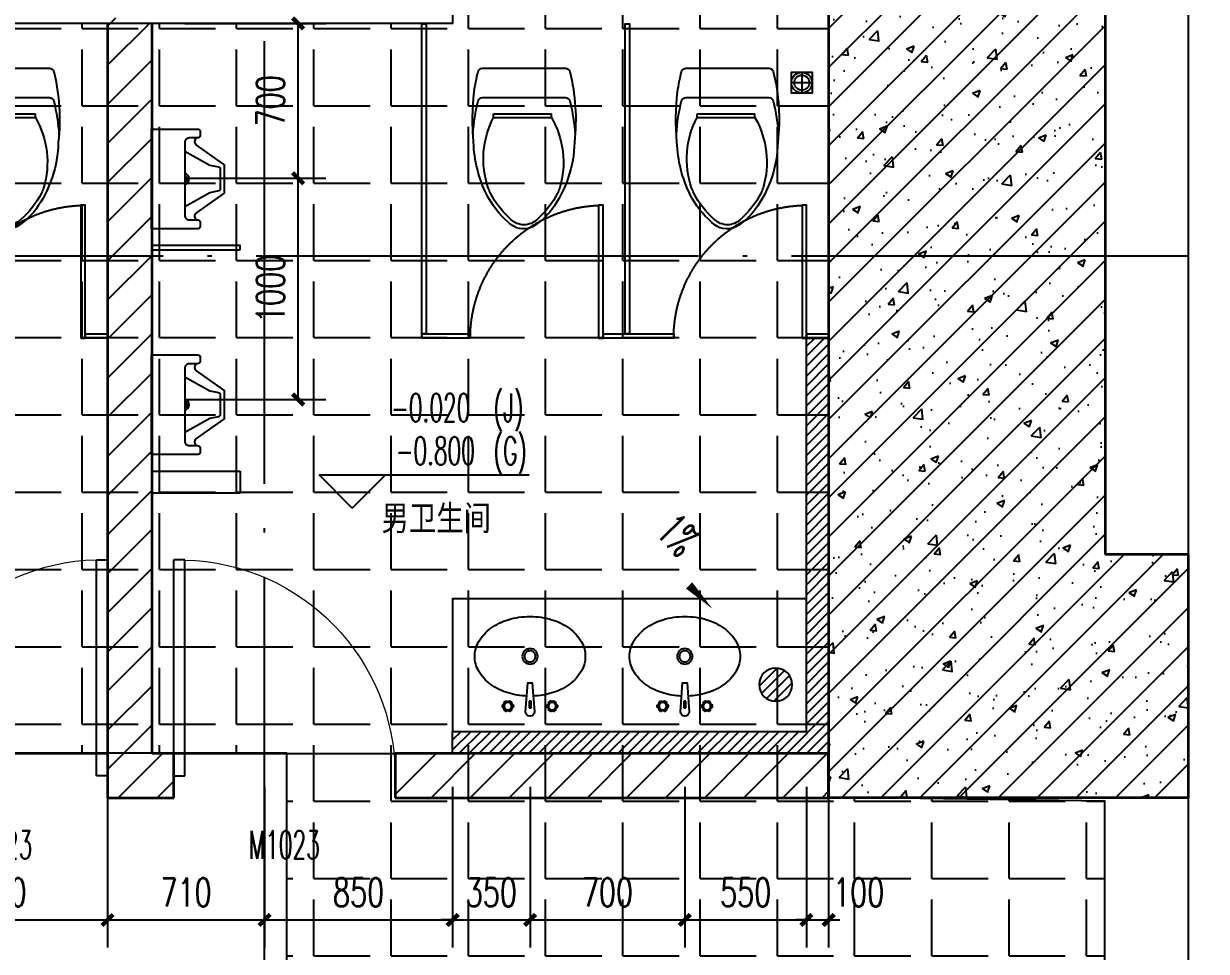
# Model space of a CAD drawing. Header units: millimetres. Extents: x 434053 to 1059003, y -2417481 to 936527.
# Drawn here: x 550471 to 555818, y -2149453 to -2145261 of the extents above; entities that cross this region are included whole.
import ezdxf

# ---------------------------------------------------------------- set-up
doc = ezdxf.new("R2010")
doc.units = ezdxf.units.MM
doc.header["$LTSCALE"] = 1000
doc.header["$MEASUREMENT"] = 0
doc.linetypes.add('A20_001$0$HIDDEN2', pattern=[4.7625, 3.175, -1.5875])
doc.linetypes.add('DOTE', pattern=[2.42, 2, -0.2, 0.02, -0.2])
doc.layers.get('Defpoints').update_dxf_attribs({"color": 6})
for name, color, linetype in [('A-ANNO-DIMS', 3, 'Continuous'), ('A-ANNO-ELEV', 3, 'Continuous'), ('A-AXIS', 16, 'DOTE'), ('A-WALL-PATT', 8, 'Continuous'), ('DIM_SYMB', 3, 'Continuous'), ('fur202302', 252, 'Continuous'), ('PUB_TEXT', 7, 'Continuous'), ('STAIR', 2, 'Continuous'), ('WINDOW', 4, 'Continuous'), ('WINDOW_TEXT', 7, 'Continuous'), ('建筑-楼板开洞', 251, 'Continuous')]:
    doc.layers.add(name, color=color, linetype=linetype)
doc.layers.add('A-ANNO-TEXT', color=7, linetype='Continuous', lineweight=25)
doc.layers.add('A-WALL', color=5, linetype='Continuous', lineweight=35)
doc.styles.add('_TCH_DIM', font='SIMPLEX.shx', dxfattribs={"width": 0.8, "height": 3, "bigfont": 'GBCBIG.shx'})
doc.styles.add('_TCH_DIM_T3', font='SIMPLEX', dxfattribs={"width": 0.705882, "bigfont": 'GBCBIG'})
doc.styles.add('_TCH_WINDOW', font='SIMPLEX.shx', dxfattribs={"width": 0.8, "height": 3.5, "bigfont": 'GBCBIG.shx'})
doc.styles.add('TITXV', font='', dxfattribs={"width": 0.8})
doc.styles.get('TITXV').set_extended_font_data('SimSun')
doc.dimstyles.new('_TCH_ARCH&&50', dxfattribs={"dimtxt": 127.5, "dimasz": 50, "dimexe": 125, "dimexo": 150, "dimgap": 61.25, "dimtad": 1, "dimdec": 0, "dimzin": 0, "dimdsep": 46, "dimtxsty": '_TCH_DIM_T3', "dimblk": 'ARCHTICK', "dimcen": 0.09, "dimclrt": 7, "dimazin": 2, "dimtfac": 1, "dimtdec": 0, "dimtix": 1, "dimtmove": 2, "dimatfit": 3, "dimfxl": 1, "dimtolj": 1, "dimtzin": 0, "dimarcsym": 0})
pattern_1 = [(45, (-1713816.56, -1462893.01), (-88.388383, 88.388383), [])]
pattern_2 = [(45, (-1713816.56, -1462982.77), (-88.3883476, 88.3883476), []), (50, (-1713816.56, -1462982.77), (358.63009, -31.376067), [37.5, -412.5]), (355, (-1713816.56, -1462982.77), (-69.375667, 376.096067), [30, -330]), (100.4514, (-1713786.68, -1462985.4), (289.25469, 344.71977), [31.870095, -350.571056]), (46.1842, (-1713816.56, -1462882.77), (533.620524, -82.75951), [56.25, -618.75]), (96.6356, (-1713772.1, -1462889.67), (467.33135, 487.05894), [47.80514, -525.8565]), (351.1842, (-1713816.56, -1462882.77), (467.33097, 487.0593), [45, -495]), (21, (-1713766.56, -1462907.77), (298.453526, -201.309445), [37.5, -412.5]), (326, (-1713766.56, -1462907.77), (121.657666, 362.57502), [30, -330]), (71.4514, (-1713741.7, -1462924.55), (420.111314, 161.26525), [31.870095, -350.571056]), (37.5, (-1713816.56, -1462982.77), (6.079928, 166.446927), [0, -326, 0, -335, 0, -331.25]), (7.5, (-1713816.56, -1462982.77), (131.534769, 197.205856), [0, -191, 0, -318.5, 0, -126.25]), (327.5, (-1713928.06, -1462982.77), (266.911218, -11.277436), [0, -125, 0, -390, 0, -517.5]), (317.5, (-1713978.06, -1462982.77), (291.593085, 50.052491), [0, -162.5, 0, -259, 0, -367.5])]

# ---------------------------------------------------------------- blocks, each defined once
blk = doc.blocks.new('fur02A20_001$0$卫生间隔断')
at = {"layer": 'fur202302'}
blk.add_lwpolyline([(90917.7, 123494.9), (90897.7, 123494.9), (90897.7, 124094.9), (90917.7, 124094.9)], close=True, dxfattribs=at)
at = {"layer": 'fur202302', "linetype": 'A20_001$0$HIDDEN2'}
blk.add_arc((90897.5, 123494.4), 600.5, 0.047, 88.0746, dxfattribs=at)
blk = doc.blocks.new('fur02座厕')
at = {"layer": 'fur202302'}
for p, q in [((1884873.2, 308291.8), (1884857.3, 308291.8)), ((1884857.3, 308291.8), (1884857.3, 308030.5)), ((1884873.2, 308291.8), (1884857.3, 308291.8)), ((1884857.3, 308291.8), (1884857.3, 308030.5)), ((1884873.2, 308030.5), (1884857.3, 308030.5)), ((1884873.2, 308030.5), (1884857.3, 308030.5)), ((1884873.2, 308030.5), (1884873.2, 308030.5)), ((1884873.2, 308030.5), (1884873.2, 308030.5))]:
    blk.add_line(p, q, dxfattribs=at)
for points in [[(1884650.8, 308342.6), (1884650.8, 307966.8, 0.344103), (1884666, 307947.4, 0.090631), (1884985, 307926.8, 0.154242), (1885289, 308029, 0.100434), (1885368.2, 308116.1, 0.32732), (1885346.5, 308226.1, 0.094172), (1885222.5, 308322.9, 0.105922), (1884985, 308382.6, 0.053766), (1884757.7, 308379.6, 0.027725), (1884666, 308362, 0.344103), (1884650.8, 308342.6)], [(1885191.7, 308316.3, 0.206697), (1884873.2, 308291.8), (1884873.2, 308030.5, 0.205893), (1885191.7, 307993.1, 0.009071), (1885215.7, 308002.7, 0.093944), (1885334, 308095.5, 0.197302), (1885358.3, 308154.7, 0.197302), (1885334, 308213.8, 0.093944), (1885215.7, 308306.7, 0.009071)]]:
    blk.add_lwpolyline(points, format="xyb", close=True, dxfattribs=at)
blk.add_lwpolyline([(1884948.2, 308385.4, 0.044995), (1884798.6, 308362, 0.344103), (1884783.5, 308342.6), (1884783.5, 307966.8, 0.344103), (1884798.6, 307947.4, 0.046457), (1884953.1, 307923.7, 0.040925)], format="xyb", dxfattribs=at)
blk = doc.blocks.new('fur02A20_001$0$WHB')
at = {"layer": 'fur202302'}
for points in [[(-107.9, 501.3), (-104.1, 504.6, 0.099259), (-95.9, 504.6), (-92.1, 501.3, 0.101021), (-83.4, 506.3), (-84.4, 511.2, 0.099259), (-80.3, 518.3), (-75.5, 520, 0.101021), (-75.5, 530), (-80.3, 531.7, 0.099259), (-84.4, 538.8), (-83.4, 543.7, 0.101021), (-92.1, 548.7), (-95.9, 545.4, 0.099259), (-104.1, 545.4), (-107.9, 548.7, 0.101021), (-116.6, 543.7), (-115.6, 538.8, 0.099259), (-119.7, 531.7), (-124.5, 530, 0.101021), (-124.5, 520), (-119.7, 518.3, 0.099259), (-115.6, 511.2), (-116.6, 506.3, 0.101021)], [(-20, 550), (-10, 420), (10, 420), (20, 550, 1)], [(107.9, 501.3), (104.1, 504.6, -0.099259), (95.9, 504.6), (92.1, 501.3, -0.101021), (83.4, 506.3), (84.4, 511.2, -0.099259), (80.3, 518.3), (75.5, 520, -0.101021), (75.5, 530), (80.3, 531.7, -0.099259), (84.4, 538.8), (83.4, 543.7, -0.101021), (92.1, 548.7), (95.9, 545.4, -0.099259), (104.1, 545.4), (107.9, 548.7, -0.101021), (116.6, 543.7), (115.6, 538.8, -0.099259), (119.7, 531.7), (124.5, 530, -0.101021), (124.5, 520), (119.7, 518.3, -0.099259), (115.6, 511.2), (116.6, 506.3, -0.101021)]]:
    blk.add_lwpolyline(points, format="xyb", close=True, dxfattribs=at)
at = {"layer": 'fur202302', "color": 8, "linetype": 'A20_001$0$HIDDEN2'}
blk.add_lwpolyline([(4.5, 502.5), (-4.5, 502.5), (-4.5, 532.5), (4.5, 532.5)], close=True, dxfattribs=at)
at = {"layer": 'fur202302'}
for points in [[(-14.6, 479.7, 0.061993), (-98.9, 465.6, 0.083742), (-176.8, 427.3, 0.10658), (-232.5, 365.6, 0.13126), (-250, 300, 0.13126), (-232.5, 234.4, 0.10658), (-176.8, 172.7, 0.083742), (-98.9, 134.4, 0.072586), (0, 120, 0.072586), (98.9, 134.4, 0.083742), (176.8, 172.7, 0.10658), (232.5, 234.4, 0.13126), (250, 300, 0.13126)], [(250, 300, 0.13126), (232.5, 365.6, 0.10658), (176.8, 427.3, 0.083742), (98.9, 465.6, 0.061993), (14.6, 479.7, 0.072586)]]:
    blk.add_lwpolyline(points, format="xyb", dxfattribs=at)
at = {"layer": 'fur202302', "color": 8, "linetype": 'A20_001$0$HIDDEN2'}
for centre, radius in [((-100, 525), 16.7), ((100, 525), 16.7), ((0, 300), 25)]:
    blk.add_circle(centre, radius, dxfattribs=at)
at = {"layer": 'fur202302'}
blk.add_circle((0, 300), 35, dxfattribs=at)
blk = doc.blocks.new('fur02小便斗')
at = {"layer": 'fur202302'}
for points in [[(159366.5, 88332.2, -0.414214), (159346.5, 88352.2), (159346.5, 88682.2, -0.414214), (159366.5, 88702.2), (159404.1, 88702.2, 0.362835), (159416.5, 88712.2), (159416.5, 88732.2, 0.414214), (159406.5, 88742.2), (159196.5, 88742.2), (159196.5, 88292.2), (159406.5, 88292.2, 0.414214), (159416.5, 88302.2), (159416.5, 88322.2, 0.362835), (159404.1, 88332.2), (159366.5, 88332.2, -0.414214), (159346.5, 88352.2), (159346.5, 88517.2)], [(159400.1, 88702.2, 0.464791), (159398.1, 88671.7), (159521.9, 88584.5, -0.253068), (159526.5, 88575.4), (159526.5, 88458.3, -0.235006), (159521.9, 88449.9), (159398.1, 88362.7, 0.464791), (159400.1, 88332.2, -0.464791)]]:
    blk.add_lwpolyline(points, format="xyb", dxfattribs=at)
at = {"layer": 'fur202302', "color": 8}
for points in [[(159346.5, 88391.6), (159459.1, 88454.8), (159498.4, 88462.7, 0.357383), (159506.5, 88472.5), (159506.5, 88561.9, 0.357383), (159498.4, 88571.7), (159459.1, 88579.6), (159346.5, 88642.8)], [(159346.5, 88542.4, -0.789391), (159346.5, 88491.9)], [(159346.5, 88532, -0.672063), (159346.5, 88502.4, -0.672063)]]:
    blk.add_lwpolyline(points, format="xyb", dxfattribs=at)
blk = doc.blocks.new('NADGSDFG')
at = {"layer": 'fur202302'}
h = blk.add_hatch(dxfattribs=at)
h.set_pattern_fill('ANSI31', color=256, scale=10)
h.set_pattern_definition([(45, (41100, -32948.615), (-22.45064, 22.45064), [])])
h.paths.add_polyline_path([(8200, -4421), (8300, -4421), (8300, -6298.6), (6600.3, -6298.6), (6600.3, -6198.6), (8200, -6198.6)])
for p, q in [((8178.6, -3219.7), (8178.6, -3313.6)), ((8131.6, -3266.6), (8225.5, -3266.6)), ((4939.3, -4401), (4939.3, -4421)), ((4939.3, -4401), (4939.3, -4421)), ((6460.8, -4401), (6460.8, -4421)), ((6680.1, -4400.7), (6680.1, -4420.7)), ((7280.4, -4401), (7280.4, -4421)), ((7599.7, -4400.7), (7599.7, -4420.7)), ((8200, -4401), (8200, -4421)), ((8200, -4401), (8200, -4421)), ((5239.3, -5022.1), (5639.3, -5022.1)), ((5639.3, -5022.1), (5639.3, -5122.1)), ((5639.3, -5122.1), (5239.3, -5122.1))]:
    blk.add_line(p, q, dxfattribs=at)
for points in [[(6480.8, -4401), (6460.8, -4401), (6460.8, -3001.4), (6480.8, -3001.4)], [(7400.4, -4401), (7380.4, -4401), (7380.4, -3001.4), (7400.4, -3001.4)], [(5639.1, -4021.8), (5639.1, -4001.8), (5239.3, -4001.8), (5239.3, -4021.8)], [(6600.3, -6198.6), (8200, -6198.6), (8200, -5598.6), (6600.3, -5598.6)]]:
    blk.add_lwpolyline(points, close=True, dxfattribs=at)
for points in [[(8131.6, -3266.6), (8131.6, -3219.7), (8225.5, -3219.7), (8225.5, -3313.6), (8131.6, -3313.6), (8131.6, -3266.6)], [(4939.3, -4401), (5039.3, -4401), (5039.3, -4421), (4939.3, -4421)], [(6461, -4421), (6460.8, -4421), (6460.8, -4401), (6680.1, -4401)], [(6680.1, -4420.7), (6460.8, -4421)], [(8200, -4421), (8300, -4421), (8300, -6298.6), (6600.3, -6298.6), (6600.3, -6198.6), (8200, -6198.6), (8200, -4421)], [(7280.4, -4401), (7599.7, -4401), (7599.7, -4421), (7280.4, -4421)], [(8200, -4401), (8300, -4401), (8300, -4421), (8200, -4421)]]:
    blk.add_lwpolyline(points, dxfattribs=at)
for radius in [46.9, 34.1]:
    blk.add_circle((8178.6, -3266.6), radius, dxfattribs=at)
for name, p, xscale, rotation in [('fur02座厕', (312744.2, 1881449.4), -1, 90), ('fur02座厕', (315077.4, 1881449.4), -1, 90), ('fur02座厕', (315997, 1881449.4), -1, 90), ('fur02小便斗', (-153957.1, 84815.6), -1, 180.0000018142522), ('fur02A20_001$0$卫生间隔断', (95836.9, -127915.9), -0.9999999999999987, 359.9999989260976), ('fur02A20_001$0$卫生间隔断', (98178, -127915.9), -0.9999999999999987, 359.9999989260976), ('fur02A20_001$0$卫生间隔断', (99097.5, -127915.9), -0.9999999999999987, 359.9999989260976), ('fur02小便斗', (-153957.1, 83795.2), -1, 180.0000018142522), ('fur02A20_001$0$WHB', (6950.1, -5559.3), -1, 180), ('fur02A20_001$0$WHB', (7650, -5559.3), -1, 180)]:
    blk.add_blockref(name, p, dxfattribs=dict(at, xscale=xscale, rotation=rotation))
blk = doc.blocks.new('AGSFDGSD')
at = {"layer": 'A-AXIS'}
for p, q in [((-1950.7, 4805.4), (-1950.7, 12832.8)), ((-6829.1, 8256.3), (2226, 8256.3))]:
    blk.add_line(p, q, dxfattribs=at)
at = {"layer": 'DIM_SYMB'}
blk.add_lwpolyline([(-6829.1, 12832.8), (-6829.1, 11246.2), (-6724.1, 11208), (-6934.1, 11171), (-6829.1, 11133.7), (-6829.1, 4805.4), (-1780.9, 4805.4), (-1742.7, 4736.2), (-1705.7, 4856.1), (-1668.4, 4805.4), (2226, 4805.4), (2226, 11133.7), (2132.3, 11171), (2307, 11203.5), (2226, 11246.2), (2226, 12832.8), (-1668.4, 12832.8), (-1705.7, 12927.8), (-1742.7, 12754.5), (-1780.9, 12832.8), (-6829.1, 12832.8)], dxfattribs=at)
blk = doc.blocks.new('fdshf')
at = {"layer": 'STAIR'}
h = blk.add_hatch(dxfattribs=at)
h.set_pattern_fill('ANSI31', color=8, scale=20, style=0)
h.set_pattern_definition([(45, (-83487.75, 15410.437), (-22.45064, 22.45064), [])])
edge = h.paths.add_edge_path()
edge.add_arc((0, 0), 75, 0, 360)
blk.add_circle((0, 0), 75, dxfattribs=at)
blk = doc.blocks.new('_ArchTick')
at = {"color": 0, "linetype": 'ByBlock', "const_width": 0.4}
blk.add_lwpolyline([(-0.5, -0.5), (0.5, 0.5)], dxfattribs=at)
blk = doc.blocks.new('*D643')
at = {"layer": 'A-ANNO-DIMS', "color": 0, "lineweight": -2, "transparency": 16777216}
for p, q in [((551199.9, -2145259.3), (551836.5, -2145259.3)), ((551711.5, -2145959.3), (551711.5, -2145259.3)), ((551199.9, -2145959.3), (551836.5, -2145959.3))]:
    blk.add_line(p, q, dxfattribs=at)
at = {"layer": 'Defpoints', "color": 0, "transparency": 16777216}
for p in [(551049.9, -2145259.3), (551711.5, -2145259.3), (551049.9, -2145959.3)]:
    blk.add_point(p, dxfattribs=at)
at = {"layer": 'A-ANNO-DIMS', "color": 0, "lineweight": -2, "transparency": 16777216, "xscale": 50, "yscale": 50, "zscale": 50}
for p, rotation in [((551711.5, -2145259.3), 90), ((551711.5, -2145959.3), 270)]:
    blk.add_blockref('_ArchTick', p, dxfattribs=dict(at, rotation=rotation))
at = {"layer": 'A-ANNO-DIMS', "color": 7, "transparency": 16777216, "insert": (551586.5, -2145609.3), "char_height": 127.5, "attachment_point": 5, "rotation": 90, "style": '_TCH_DIM_T3'}
blk.add_mtext('\\A1;700', dxfattribs=at)
blk = doc.blocks.new('*D644')
at = {"layer": 'A-ANNO-DIMS', "color": 0, "lineweight": -2, "transparency": 16777216}
for p, q in [((551199.9, -2145959.3), (551836.5, -2145959.3)), ((551711.5, -2146959.3), (551711.5, -2145959.3)), ((551199.9, -2146959.3), (551836.5, -2146959.3))]:
    blk.add_line(p, q, dxfattribs=at)
at = {"layer": 'Defpoints', "color": 0, "transparency": 16777216}
for p in [(551049.9, -2145959.3), (551711.5, -2145959.3), (551049.9, -2146959.3)]:
    blk.add_point(p, dxfattribs=at)
at = {"layer": 'A-ANNO-DIMS', "color": 0, "lineweight": -2, "transparency": 16777216, "xscale": 50, "yscale": 50, "zscale": 50}
for p, rotation in [((551711.5, -2145959.3), 90), ((551711.5, -2146959.3), 270)]:
    blk.add_blockref('_ArchTick', p, dxfattribs=dict(at, rotation=rotation))
at = {"layer": 'A-ANNO-DIMS', "color": 7, "transparency": 16777216, "insert": (551586.5, -2146459.3), "char_height": 127.5, "attachment_point": 5, "rotation": 90, "style": '_TCH_DIM_T3'}
blk.add_mtext('\\A1;1000', dxfattribs=at)
blk = doc.blocks.new('*D650')
at = {"layer": 'A-ANNO-DIMS', "color": 0, "lineweight": -2, "transparency": 16777216}
for p, q in [((549810.2, -2148709.3), (549810.2, -2149436.2)), ((550849.9, -2148709.3), (550849.9, -2149436.2)), ((549810.2, -2149311.2), (550849.9, -2149311.2))]:
    blk.add_line(p, q, dxfattribs=at)
at = {"layer": 'Defpoints', "color": 0, "transparency": 16777216}
for p in [(549810.2, -2148559.3), (550849.9, -2148559.3), (550849.9, -2149311.2)]:
    blk.add_point(p, dxfattribs=at)
at = {"layer": 'A-ANNO-DIMS', "color": 0, "lineweight": -2, "transparency": 16777216, "xscale": 50, "yscale": 50, "zscale": 50, "rotation": 180}
blk.add_blockref('_ArchTick', (549810.2, -2149311.2), dxfattribs=at)
at = {"layer": 'A-ANNO-DIMS', "color": 0, "lineweight": -2, "transparency": 16777216, "xscale": 50, "yscale": 50, "zscale": 50}
blk.add_blockref('_ArchTick', (550849.9, -2149311.2), dxfattribs=at)
at = {"layer": 'A-ANNO-DIMS', "color": 7, "transparency": 16777216, "insert": (550330.1, -2149186.2), "char_height": 127.5, "attachment_point": 5, "style": '_TCH_DIM_T3'}
blk.add_mtext('\\A1;1040', dxfattribs=at)
blk = doc.blocks.new('*D651')
at = {"layer": 'A-ANNO-DIMS', "color": 0, "lineweight": -2, "transparency": 16777216}
for p, q in [((550849.9, -2148709.3), (550849.9, -2149436.2)), ((551559.9, -2148709.3), (551559.9, -2149436.2)), ((550849.9, -2149311.2), (551559.9, -2149311.2))]:
    blk.add_line(p, q, dxfattribs=at)
at = {"layer": 'Defpoints', "color": 0, "transparency": 16777216}
for p in [(550849.9, -2148559.3), (551559.9, -2148559.3), (551559.9, -2149311.2)]:
    blk.add_point(p, dxfattribs=at)
at = {"layer": 'A-ANNO-DIMS', "color": 0, "lineweight": -2, "transparency": 16777216, "xscale": 50, "yscale": 50, "zscale": 50, "rotation": 180}
blk.add_blockref('_ArchTick', (550849.9, -2149311.2), dxfattribs=at)
at = {"layer": 'A-ANNO-DIMS', "color": 0, "lineweight": -2, "transparency": 16777216, "xscale": 50, "yscale": 50, "zscale": 50}
blk.add_blockref('_ArchTick', (551559.9, -2149311.2), dxfattribs=at)
at = {"layer": 'A-ANNO-DIMS', "color": 7, "transparency": 16777216, "insert": (551204.9, -2149186.2), "char_height": 127.5, "attachment_point": 5, "style": '_TCH_DIM_T3'}
blk.add_mtext('\\A1;710', dxfattribs=at)
blk = doc.blocks.new('*D652')
at = {"layer": 'A-ANNO-DIMS', "color": 0, "lineweight": -2, "transparency": 16777216}
for p, q in [((551559.9, -2148709.3), (551559.9, -2149436.2)), ((552410.2, -2148709.3), (552410.2, -2149436.2)), ((551559.9, -2149311.2), (552410.2, -2149311.2))]:
    blk.add_line(p, q, dxfattribs=at)
at = {"layer": 'Defpoints', "color": 0, "transparency": 16777216}
for p in [(551559.9, -2148559.3), (552410.2, -2148559.3), (552410.2, -2149311.2)]:
    blk.add_point(p, dxfattribs=at)
at = {"layer": 'A-ANNO-DIMS', "color": 0, "lineweight": -2, "transparency": 16777216, "xscale": 50, "yscale": 50, "zscale": 50, "rotation": 180}
blk.add_blockref('_ArchTick', (551559.9, -2149311.2), dxfattribs=at)
at = {"layer": 'A-ANNO-DIMS', "color": 0, "lineweight": -2, "transparency": 16777216, "xscale": 50, "yscale": 50, "zscale": 50}
blk.add_blockref('_ArchTick', (552410.2, -2149311.2), dxfattribs=at)
at = {"layer": 'A-ANNO-DIMS', "color": 7, "transparency": 16777216, "insert": (551985, -2149186.2), "char_height": 127.5, "attachment_point": 5, "style": '_TCH_DIM_T3'}
blk.add_mtext('\\A1;850', dxfattribs=at)
blk = doc.blocks.new('*D653')
at = {"layer": 'A-ANNO-DIMS', "color": 0, "lineweight": -2, "transparency": 16777216}
for p, q in [((552410.2, -2148709.3), (552410.2, -2149436.2)), ((552760, -2148709.3), (552760, -2149436.2)), ((552410.2, -2149311.2), (552360.2, -2149311.2)), ((552410.2, -2149311.2), (552760, -2149311.2)), ((552760, -2149311.2), (552810, -2149311.2))]:
    blk.add_line(p, q, dxfattribs=at)
at = {"layer": 'Defpoints', "color": 0, "transparency": 16777216}
for p in [(552410.2, -2148559.3), (552760, -2148559.3), (552760, -2149311.2)]:
    blk.add_point(p, dxfattribs=at)
at = {"layer": 'A-ANNO-DIMS', "color": 0, "lineweight": -2, "transparency": 16777216, "xscale": 50, "yscale": 50, "zscale": 50}
blk.add_blockref('_ArchTick', (552410.2, -2149311.2), dxfattribs=at)
at = {"layer": 'A-ANNO-DIMS', "color": 0, "lineweight": -2, "transparency": 16777216, "xscale": 50, "yscale": 50, "zscale": 50, "rotation": 180}
blk.add_blockref('_ArchTick', (552760, -2149311.2), dxfattribs=at)
at = {"layer": 'A-ANNO-DIMS', "color": 7, "transparency": 16777216, "insert": (552585.1, -2149186.2), "char_height": 127.5, "attachment_point": 5, "style": '_TCH_DIM_T3'}
blk.add_mtext('\\A1;350', dxfattribs=at)
blk = doc.blocks.new('*D654')
at = {"layer": 'A-ANNO-DIMS', "color": 0, "lineweight": -2, "transparency": 16777216}
for p, q in [((552760, -2148709.3), (552760, -2149436.2)), ((553459.9, -2148709.3), (553459.9, -2149436.2)), ((552760, -2149311.2), (553459.9, -2149311.2))]:
    blk.add_line(p, q, dxfattribs=at)
at = {"layer": 'Defpoints', "color": 0, "transparency": 16777216}
for p in [(552760, -2148559.3), (553459.9, -2148559.3), (553459.9, -2149311.2)]:
    blk.add_point(p, dxfattribs=at)
at = {"layer": 'A-ANNO-DIMS', "color": 0, "lineweight": -2, "transparency": 16777216, "xscale": 50, "yscale": 50, "zscale": 50, "rotation": 180}
blk.add_blockref('_ArchTick', (552760, -2149311.2), dxfattribs=at)
at = {"layer": 'A-ANNO-DIMS', "color": 0, "lineweight": -2, "transparency": 16777216, "xscale": 50, "yscale": 50, "zscale": 50}
blk.add_blockref('_ArchTick', (553459.9, -2149311.2), dxfattribs=at)
at = {"layer": 'A-ANNO-DIMS', "color": 7, "transparency": 16777216, "insert": (553110, -2149186.2), "char_height": 127.5, "attachment_point": 5, "style": '_TCH_DIM_T3'}
blk.add_mtext('\\A1;700', dxfattribs=at)
blk = doc.blocks.new('*D655')
at = {"layer": 'A-ANNO-DIMS', "color": 0, "lineweight": -2, "transparency": 16777216}
for p, q in [((553459.9, -2148709.3), (553459.9, -2149436.2)), ((554009.9, -2148709.3), (554009.9, -2149436.2)), ((553459.9, -2149311.2), (554009.9, -2149311.2))]:
    blk.add_line(p, q, dxfattribs=at)
at = {"layer": 'Defpoints', "color": 0, "transparency": 16777216}
for p in [(553459.9, -2148559.3), (554009.9, -2148559.3), (554009.9, -2149311.2)]:
    blk.add_point(p, dxfattribs=at)
at = {"layer": 'A-ANNO-DIMS', "color": 0, "lineweight": -2, "transparency": 16777216, "xscale": 50, "yscale": 50, "zscale": 50, "rotation": 180}
blk.add_blockref('_ArchTick', (553459.9, -2149311.2), dxfattribs=at)
at = {"layer": 'A-ANNO-DIMS', "color": 0, "lineweight": -2, "transparency": 16777216, "xscale": 50, "yscale": 50, "zscale": 50}
blk.add_blockref('_ArchTick', (554009.9, -2149311.2), dxfattribs=at)
at = {"layer": 'A-ANNO-DIMS', "color": 7, "transparency": 16777216, "insert": (553734.9, -2149186.2), "char_height": 127.5, "attachment_point": 5, "style": '_TCH_DIM_T3'}
blk.add_mtext('\\A1;550', dxfattribs=at)
blk = doc.blocks.new('*D656')
at = {"layer": 'A-ANNO-DIMS', "color": 0, "lineweight": -2, "transparency": 16777216}
for p, q in [((554009.9, -2148709.3), (554009.9, -2149436.2)), ((554109.9, -2148709.3), (554109.9, -2149436.2)), ((554009.9, -2149311.2), (553959.9, -2149311.2)), ((554009.9, -2149311.2), (554109.9, -2149311.2)), ((554109.9, -2149311.2), (554159.9, -2149311.2))]:
    blk.add_line(p, q, dxfattribs=at)
at = {"layer": 'Defpoints', "color": 0, "transparency": 16777216}
for p in [(554009.9, -2148559.3), (554109.9, -2148559.3), (554109.9, -2149311.2)]:
    blk.add_point(p, dxfattribs=at)
at = {"layer": 'A-ANNO-DIMS', "color": 0, "lineweight": -2, "transparency": 16777216, "xscale": 50, "yscale": 50, "zscale": 50}
blk.add_blockref('_ArchTick', (554009.9, -2149311.2), dxfattribs=at)
at = {"layer": 'A-ANNO-DIMS', "color": 0, "lineweight": -2, "transparency": 16777216, "xscale": 50, "yscale": 50, "zscale": 50, "rotation": 180}
blk.add_blockref('_ArchTick', (554109.9, -2149311.2), dxfattribs=at)
at = {"layer": 'A-ANNO-DIMS', "color": 7, "transparency": 16777216, "insert": (554245.6, -2149186.2), "char_height": 127.5, "attachment_point": 5, "style": '_TCH_DIM_T3'}
blk.add_mtext('\\A1;100', dxfattribs=at)
blk = doc.blocks.new('$DorLib2D$00000001')
for p, q in [((0.45, 0.975), (0.5, 0.975)), ((0.45, 0), (0.45, 0.975)), ((0.5, 0), (0.5, 0.975)), ((0.5, 0), (0.45, 0))]:
    blk.add_line(p, q)
at = {"lineweight": 13}
blk.add_arc((0.475, 0), 0.975, 91.4693, 180, dxfattribs=at)

msp = doc.modelspace()

# ---------------------------------------------------------------- hatches: boundary and pattern name
at = {"layer": 'A-WALL-PATT'}
h = msp.add_hatch(dxfattribs=at)
h.set_pattern_fill('钢筋混凝土', color=256, scale=50, style=0)
h.set_pattern_definition(pattern_2)
h.paths.add_polyline_path([(554109.9, -2142459.3), (554109.9, -2148759.3), (555359.9, -2147659.3), (555359.9, -2142459.3)])
h = msp.add_hatch(dxfattribs=at)
h.set_pattern_fill('普通砖', color=256, scale=50, style=0)
h.set_pattern_definition(pattern_1)
h.paths.add_polyline_path([(550949.9, -2145192.6), (550849.9, -2145259.3), (550849.9, -2148559.3), (550949.9, -2148625.9), (551049.9, -2148559.3), (551049.9, -2145259.3)])
h = msp.add_hatch(dxfattribs=at)
h.set_pattern_fill('钢筋混凝土', color=256, scale=50, style=0)
h.set_pattern_definition(pattern_2)
h.paths.add_polyline_path([(555736.5, -2147659.3), (555359.9, -2147659.3), (554109.9, -2148759.3), (555736.5, -2148759.3)])
h = msp.add_hatch(dxfattribs=at)
h.set_pattern_fill('普通砖', color=256, scale=50, style=0)
h.set_pattern_definition(pattern_1)
h.paths.add_polyline_path([(550849.9, -2148559.3), (550849.9, -2148759.3), (550949.9, -2148759.3), (550949.9, -2148625.9)])
h = msp.add_hatch(dxfattribs=at)
h.set_pattern_fill('普通砖', color=256, scale=50, style=0)
h.set_pattern_definition(pattern_1)
h.paths.add_polyline_path([(550949.9, -2148759.3), (551149.9, -2148759.3), (551149.9, -2148559.3), (551049.9, -2148559.3), (550949.9, -2148625.9)])
h = msp.add_hatch(dxfattribs=at)
h.set_pattern_fill('普通砖', color=256, scale=50, style=0)
h.set_pattern_definition(pattern_1)
h.paths.add_polyline_path([(554109.9, -2148559.3), (552149.9, -2148559.3), (552149.9, -2148759.3), (554109.9, -2148759.3)])
at = {"layer": '建筑-楼板开洞'}
h = msp.add_hatch(dxfattribs=at)
h.set_pattern_fill('ANGLE', color=256, scale=100)
h.set_pattern_definition([(0, (-1890871.98, -1337467.52), (0, 349.25), [254, -95.25]), (90, (-1890871.98, -1337467.52), (-349.25, 2e-14), [254, -95.25])])
h.paths.add_polyline_path([(555736.5, -2150556.5), (555359.3, -2150556.5), (555359.3, -2148775), (554109.3, -2148756.5), (554109.3, -2142858.6), (552408.9, -2142858.6), (552408.9, -2145259.3), (548109.9, -2145259.3), (548109.3, -2148556.5), (551659.3, -2148556.5), (551659.3, -2150924.6), (555736.5, -2150924.6)])

# ---------------------------------------------------------------- linework, layer by layer
at = {"layer": 'A-ANNO-ELEV'}
for p, q in [((551956.5, -2147450.2), (551806.5, -2147300.2)), ((551806.5, -2147300.2), (552756.5, -2147300.2)), ((551956.5, -2147450.2), (552106.5, -2147300.2))]:
    msp.add_line(p, q, dxfattribs=at)
at = {"layer": 'A-WALL'}
for p, q in [((554109.9, -2142459.3), (554109.9, -2148759.3)), ((555359.9, -2142459.3), (555359.9, -2147659.3)), ((550849.9, -2145259.3), (550849.9, -2148559.3)), ((551049.9, -2145259.3), (551049.9, -2148559.3)), ((555736.5, -2147659.3), (555359.9, -2147659.3)), ((555736.5, -2148759.3), (555736.5, -2147659.3)), ((550849.9, -2148559.3), (550849.9, -2148759.3)), ((551149.9, -2148559.3), (551049.9, -2148559.3)), ((551149.9, -2148759.3), (551149.9, -2148559.3)), ((554109.9, -2148559.3), (552149.9, -2148559.3)), ((552149.9, -2148559.3), (552149.9, -2148759.3)), ((554109.9, -2148759.3), (554109.9, -2148559.3)), ((550849.9, -2148759.3), (550949.9, -2148759.3)), ((550949.9, -2148759.3), (551149.9, -2148759.3)), ((552149.9, -2148759.3), (554109.9, -2148759.3)), ((555736.5, -2148759.3), (554109.9, -2148759.3))]:
    msp.add_line(p, q, dxfattribs=at)
at = {"layer": 'DIM_SYMB'}
msp.add_lwpolyline([(553080.1, -2147400.4, 0, 0, 0), (553584.8, -2147905.2, 0, 40, 0), (553478.8, -2147799.1, 0, 0, 0)], format="xyseb", dxfattribs=at)
at = {"layer": 'WINDOW'}
for p, q in [((549849.9, -2148559.3), (550849.9, -2148559.3)), ((551149.9, -2148559.3), (552149.9, -2148559.3))]:
    msp.add_line(p, q, dxfattribs=at)
at = {"layer": '建筑-楼板开洞'}
msp.add_lwpolyline([(555736.5, -2150556.5), (555359.3, -2150556.5), (555359.3, -2148775), (554109.3, -2148756.5), (554109.3, -2142858.6), (552408.9, -2142858.6), (552408.9, -2145259.3), (548109.9, -2145259.3), (548109.3, -2148556.5), (551659.3, -2148556.5), (551659.3, -2150924.6), (555736.5, -2150924.6)], close=True, dxfattribs=at)

# ---------------------------------------------------------------- block references
for name, p in [('AGSFDGSD', (553510.6, -2154565.6)), ('NADGSDFG', (545809.9, -2142260.7))]:
    msp.add_blockref(name, p)
at = {"layer": 'STAIR', "extrusion": (0, 0, -1), "zscale": -1, "rotation": 89.99999999896684}
msp.add_blockref('fdshf', (-553870.3, -2148248), dxfattribs=at)
at = {"layer": 'WINDOW'}
ref = msp.add_blockref('$DorLib2D$00000001', (550349.9, -2148659.3), dxfattribs=dict(at, xscale=1000, yscale=1000, zscale=200))
ref.add_attrib('A', 'M1023', (550188.8, -2149035.5), dxfattribs={"layer": 'WINDOW_TEXT', "height": 127.5, "style": '_TCH_WINDOW', "width": 0.564706})
ref = msp.add_blockref('$DorLib2D$00000001', (551649.9, -2148659.3), dxfattribs=dict(at, xscale=-1000, yscale=1000, zscale=200))
ref.add_attrib('A', 'M1023', (551488.8, -2149035.5), dxfattribs={"layer": 'WINDOW_TEXT', "height": 127.5, "style": '_TCH_WINDOW', "width": 0.564706})

# ---------------------------------------------------------------- texts
at = {"layer": 'A-ANNO-TEXT'}
for s, height, style, width, p in [('(J)', 127.5, '_TCH_DIM', 0.564706, (552595, -2147060.2)), ('-0.020', 127.5, '_TCH_DIM', 0.564706, (552132.3, -2147060.2)), ('-0.800', 127.5, '_TCH_DIM', 0.564706, (552152.8, -2147255.2)), ('(G)', 127.5, '_TCH_DIM', 0.564706, (552595, -2147255.2)), ('男卫生间', 113.29, 'TITXV', 0.8, (552088.7, -2147551.4))]:
    msp.add_text(s, height=height, dxfattribs=dict(at, style=style, width=width)).set_placement(p)
at = {"layer": 'PUB_TEXT', "style": '_TCH_DIM', "width": 0.564706}
msp.add_text('1%', height=148.75, rotation=315, dxfattribs=at).set_placement((553321.5, -2147567.6))

# ---------------------------------------------------------------- dimensions: what is measured, and where the dimension line sits
at = {"layer": 'A-ANNO-DIMS'}
for p1, p2, distance, picture, middle in [((551049.9, -2145959.3), (551049.9, -2145259.3), -661.6, '*D643', (551586.5, -2145609.3)), ((551049.9, -2146959.3), (551049.9, -2145959.3), -661.6, '*D644', (551586.5, -2146459.3)), ((549810.2, -2148559.3), (550849.9, -2148559.3), -751.9, '*D650', (550330.1, -2149186.2)), ((550849.9, -2148559.3), (551559.9, -2148559.3), -751.9, '*D651', (551204.9, -2149186.2)), ((551559.9, -2148559.3), (552410.2, -2148559.3), -751.9, '*D652', (551985, -2149186.2)), ((552410.2, -2148559.3), (552760, -2148559.3), -751.9, '*D653', (552585.1, -2149186.2)), ((552760, -2148559.3), (553459.9, -2148559.3), -751.9, '*D654', (553110, -2149186.2)), ((553459.9, -2148559.3), (554009.9, -2148559.3), -751.9, '*D655', (553734.9, -2149186.2))]:
    dim = msp.add_aligned_dim(p1=p1, p2=p2, distance=distance, dimstyle='_TCH_ARCH&&50', dxfattribs=at)
    dim.commit()
    dim.dimension.update_dxf_attribs({"geometry": picture, "text_midpoint": middle})
dim = msp.add_linear_dim(base=(554109.9, -2149311.2), p1=(554009.9, -2148559.3), p2=(554109.9, -2148559.3), angle=0, dimstyle='_TCH_ARCH&&50', dxfattribs=at)
dim.commit()
dim.dimension.update_dxf_attribs({"geometry": '*D656', "text_midpoint": (554245.6, -2149186.2), "dimtype": 129})

doc.saveas('drawing.dxf')
